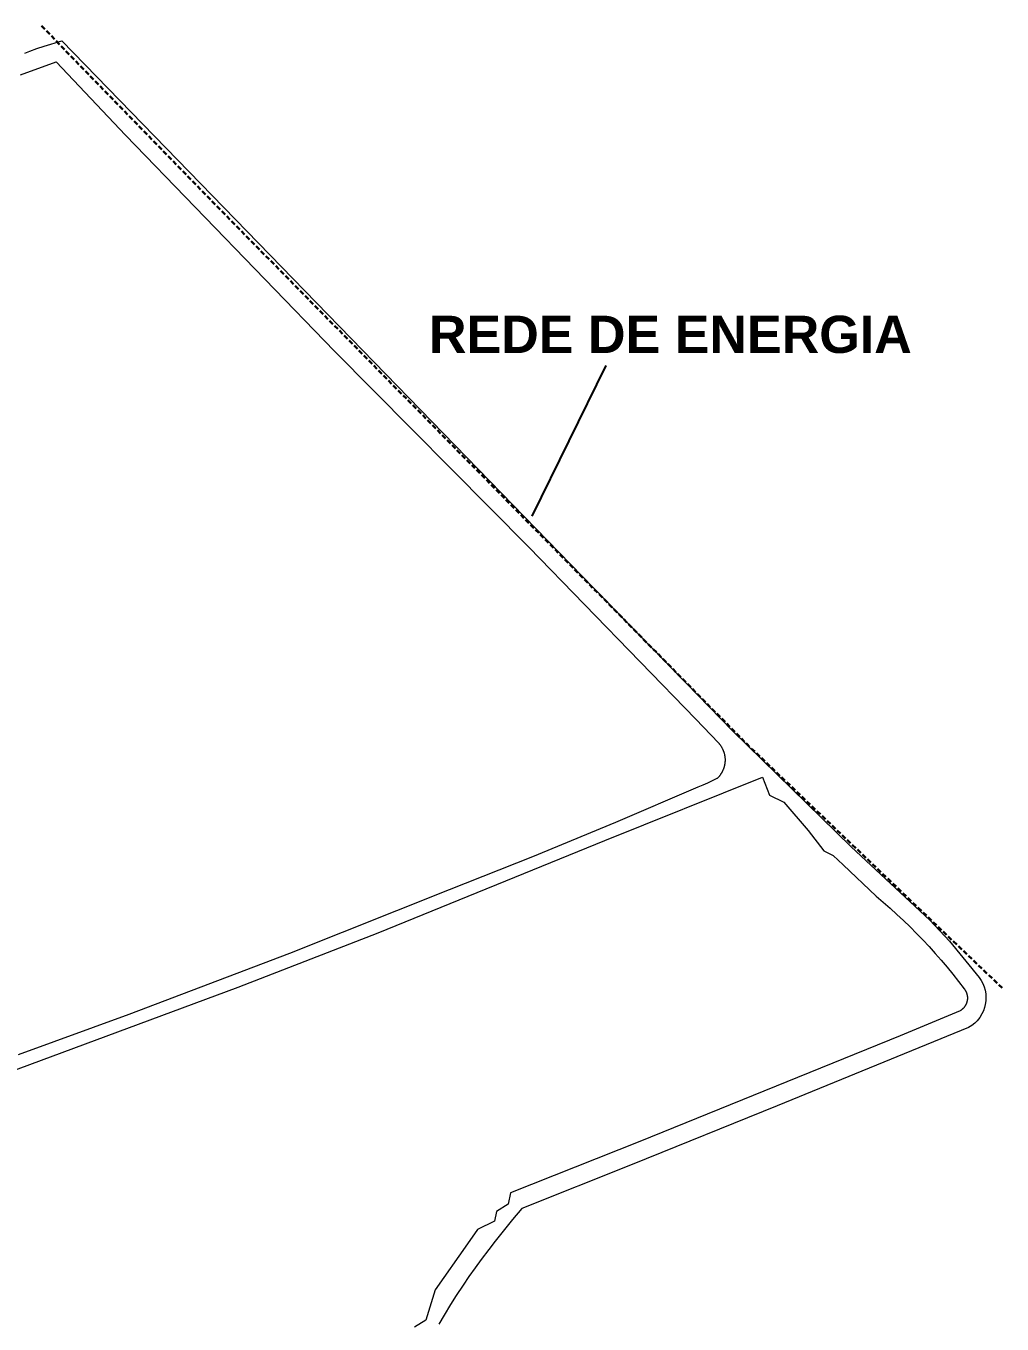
# Model space of a CAD drawing. Extents: x 715188 to 716056, y 7846022 to 7846725.
# Drawn here: x 715793.6 to 716055.6, y 7846376 to 7846724.5 of the extents above; entities that cross this region are included whole.
import ezdxf

# ---------------------------------------------------------------- set-up
doc = ezdxf.new("R2010")
doc.units = 0
doc.linetypes.add('DASHED2', pattern=[0.375, 0.25, -0.125])
doc.layers.add('Perímetro', color=1, linetype='Continuous', lineweight=15)
doc.layers.add('TALHÕES', color=3, linetype='Continuous', lineweight=18)
doc.layers.add('Redes de Energia', color=1, linetype='Continuous')
doc.styles.get("Standard").update_dxf_attribs({"font": 'arial.ttf'})

msp = doc.modelspace()

# ---------------------------------------------------------------- linework, layer by layer
at = {"color": 0, "transparency": 33554687}
msp.add_lwpolyline([(715929.51, 7846592.86), (715949.34, 7846633.33)], dxfattribs=at)
at = {"layer": 'Perímetro'}
msp.add_lwpolyline([(715793.28, 7846717.25), (715794.62, 7846717.78), (715796.55, 7846718.47), (715798.45, 7846719.08), (715803.19, 7846720.51), (715983.3, 7846535.25), (716015.12, 7846504.15), (716036.22, 7846484.41), (716041.47, 7846478.79), (716049.47, 7846469.01), (716049.98, 7846468.26), (716050.44, 7846467.42), (716050.79, 7846466.55), (716051.05, 7846465.66), (716051.23, 7846464.67), (716051.29, 7846463.69), (716051.25, 7846462.74), (716051.12, 7846461.81), (716050.9, 7846460.93), (716050.6, 7846460.08), (716050.22, 7846459.24), (716049.65, 7846458.3), (716048.97, 7846457.43), (716048.27, 7846456.74), (716047.49, 7846456.13), (716046.59, 7846455.6), (715995.22, 7846434.55), (715956.34, 7846418.8), (715926.68, 7846407.01), (715924.21, 7846404.01), (715921.69, 7846400.91), (715919.57, 7846398.25), (715917.84, 7846396.02), (715915.79, 7846393.32), (715914.14, 7846391.06), (715912.52, 7846388.77), (715910.94, 7846386.45), (715909.09, 7846383.63), (715907.6, 7846381.26), (715905.85, 7846378.37), (715904.44, 7846375.95)], dxfattribs=at)
at = {"layer": 'Redes de Energia', "color": 1, "linetype": 'DASHED2', "lineweight": 30, "ltscale": 5, "flags": 128}
msp.add_lwpolyline([(715797.8, 7846724.52), (715844.07, 7846676.9), (715915.75, 7846604.09), (715987.09, 7846531.73), (716055.61, 7846466.26)], dxfattribs=at)
at = {"layer": 'TALHÕES'}
for points in [[(715792.16, 7846711.44), (715801.73, 7846714.85), (715820.29, 7846695.24), (715876.44, 7846637.2), (715928.59, 7846584.58), (715973.39, 7846538.37), (715979.49, 7846532.03), (715979.57, 7846531.95), (715979.64, 7846531.86), (715979.72, 7846531.77), (715979.79, 7846531.67), (715979.87, 7846531.58), (715979.94, 7846531.48), (715980.01, 7846531.39), (715980.07, 7846531.29), (715980.14, 7846531.19), (715980.2, 7846531.09), (715980.27, 7846530.99), (715980.33, 7846530.89), (715980.39, 7846530.79), (715980.44, 7846530.68), (715980.5, 7846530.58), (715980.55, 7846530.47), (715980.6, 7846530.37), (715980.65, 7846530.26), (715980.7, 7846530.15), (715980.75, 7846530.04), (715980.79, 7846529.93), (715980.83, 7846529.82), (715980.87, 7846529.71), (715980.91, 7846529.6), (715980.95, 7846529.48), (715980.98, 7846529.37), (715981.02, 7846529.26), (715981.05, 7846529.14), (715981.08, 7846529.03), (715981.1, 7846528.91), (715981.13, 7846528.79), (715981.15, 7846528.68), (715981.17, 7846528.56), (715981.19, 7846528.44), (715981.21, 7846528.33), (715981.22, 7846528.21), (715981.23, 7846528.09), (715981.24, 7846527.97), (715981.25, 7846527.85), (715981.26, 7846527.74), (715981.26, 7846527.62), (715981.26, 7846527.5), (715981.26, 7846527.38), (715981.26, 7846527.26), (715981.26, 7846527.14), (715981.25, 7846527.02), (715981.24, 7846526.91), (715981.23, 7846526.79), (715981.22, 7846526.67), (715981.21, 7846526.55), (715981.19, 7846526.44), (715981.17, 7846526.32), (715981.15, 7846526.2), (715981.13, 7846526.08), (715981.11, 7846525.97), (715981.08, 7846525.85), (715981.05, 7846525.74), (715981.02, 7846525.62), (715980.99, 7846525.51), (715980.96, 7846525.4), (715980.92, 7846525.28), (715980.88, 7846525.17), (715980.84, 7846525.06), (715980.8, 7846524.95), (715980.75, 7846524.84), (715980.71, 7846524.73), (715980.66, 7846524.62), (715980.61, 7846524.51), (715980.56, 7846524.41), (715980.51, 7846524.3), (715980.45, 7846524.19), (715980.39, 7846524.09), (715980.34, 7846523.99), (715980.28, 7846523.89), (715980.21, 7846523.78), (715980.15, 7846523.68), (715980.08, 7846523.59), (715980.02, 7846523.49), (715979.95, 7846523.39), (715979.88, 7846523.3), (715979.8, 7846523.2), (715979.73, 7846523.11), (715979.65, 7846523.02), (715979.58, 7846522.93), (715979.5, 7846522.84), (715979.42, 7846522.75), (715979.34, 7846522.67), (715979.25, 7846522.58), (715979.17, 7846522.5), (715979.08, 7846522.42), (715977.82, 7846521.81), (715976.55, 7846521.22), (715975.27, 7846520.65), (715973.98, 7846520.1), (715951.84, 7846510.64), (715929.56, 7846501.47), (715907.17, 7846492.61), (715864.33, 7846475.51), (715821.24, 7846459.06), (715791.49, 7846448.3)], [(715782.7, 7846441.26), (715850.54, 7846466.39), (715888.14, 7846481.01), (715948.97, 7846505.81), (715991.28, 7846522.85), (715991.28, 7846522.85), (715993.17, 7846518), (715997.01, 7846516.08), (716003.58, 7846508.47), (716007.75, 7846503.01), (716010.31, 7846501.76), (716013.01, 7846499.3), (716021.87, 7846490.85), (716023.74, 7846489.26), (716025.58, 7846487.64), (716027.4, 7846485.99), (716029.18, 7846484.32), (716030.94, 7846482.61), (716032.68, 7846480.87), (716034.38, 7846479.11), (716036.06, 7846477.32), (716037.7, 7846475.5), (716039.32, 7846473.65), (716040.9, 7846471.78), (716042.45, 7846469.88), (716043.97, 7846467.96), (716045.46, 7846466.01), (716045.51, 7846465.95), (716045.55, 7846465.9), (716045.59, 7846465.84), (716045.63, 7846465.78), (716045.67, 7846465.72), (716045.7, 7846465.67), (716045.74, 7846465.61), (716045.77, 7846465.55), (716045.81, 7846465.49), (716045.84, 7846465.43), (716045.87, 7846465.37), (716045.91, 7846465.3), (716045.94, 7846465.24), (716045.96, 7846465.18), (716045.99, 7846465.11), (716046.02, 7846465.05), (716046.04, 7846464.99), (716046.07, 7846464.92), (716046.09, 7846464.86), (716046.11, 7846464.79), (716046.14, 7846464.72), (716046.16, 7846464.66), (716046.17, 7846464.59), (716046.19, 7846464.52), (716046.21, 7846464.46), (716046.22, 7846464.39), (716046.24, 7846464.32), (716046.25, 7846464.25), (716046.26, 7846464.18), (716046.27, 7846464.12), (716046.28, 7846464.05), (716046.29, 7846463.98), (716046.3, 7846463.91), (716046.3, 7846463.84), (716046.31, 7846463.77), (716046.31, 7846463.7), (716046.31, 7846463.63), (716046.32, 7846463.56), (716046.32, 7846463.49), (716046.31, 7846463.42), (716046.31, 7846463.36), (716046.31, 7846463.29), (716046.3, 7846463.22), (716046.3, 7846463.15), (716046.29, 7846463.08), (716046.28, 7846463.01), (716046.27, 7846462.94), (716046.26, 7846462.87), (716046.25, 7846462.8), (716046.24, 7846462.74), (716046.22, 7846462.67), (716046.21, 7846462.6), (716046.19, 7846462.53), (716046.17, 7846462.47), (716046.15, 7846462.4), (716046.13, 7846462.33), (716046.11, 7846462.27), (716046.09, 7846462.2), (716046.06, 7846462.14), (716046.04, 7846462.07), (716046.01, 7846462.01), (716045.99, 7846461.94), (716045.96, 7846461.88), (716045.93, 7846461.82), (716045.9, 7846461.76), (716045.87, 7846461.69), (716045.84, 7846461.63), (716045.8, 7846461.57), (716045.77, 7846461.51), (716045.73, 7846461.45), (716045.7, 7846461.39), (716045.66, 7846461.33), (716045.62, 7846461.28), (716045.58, 7846461.22), (716045.54, 7846461.16), (716045.5, 7846461.11), (716045.46, 7846461.05), (716045.41, 7846461), (716045.37, 7846460.95), (716045.32, 7846460.89), (716045.28, 7846460.84), (716045.23, 7846460.79), (716045.18, 7846460.74), (716045.13, 7846460.69), (716045.08, 7846460.64), (716045.03, 7846460.59), (716044.98, 7846460.55), (716044.93, 7846460.5), (716044.88, 7846460.46), (716044.82, 7846460.41), (716044.77, 7846460.37), (716044.71, 7846460.33), (716044.66, 7846460.29), (716044.6, 7846460.25), (716044.54, 7846460.21), (716044.49, 7846460.17), (716044.43, 7846460.13), (716044.37, 7846460.1), (716028.3, 7846453.36), (715958.37, 7846424.99), (715923.64, 7846411.18), (715923.03, 7846408.15), (715919.87, 7846406.2), (715919.4, 7846403.6), (715914.82, 7846401.38), (715912.15, 7846397.51), (715903.4, 7846385.15), (715900.94, 7846377.03), (715897.87, 7846375.11)]]:
    msp.add_lwpolyline(points, dxfattribs=at)

# ---------------------------------------------------------------- texts
at = {"color": 0, "transparency": 33554687, "insert": (715901.77, 7846646.72), "char_height": 10, "attachment_point": 1}
msp.add_mtext_dynamic_manual_height_columns('{\\fArial|b1|i0|c0|p34;REDE DE ENERGIA}', width=363.3781, gutter_width=12.5, heights=[23.37], dxfattribs=at)

doc.saveas('drawing.dxf')
